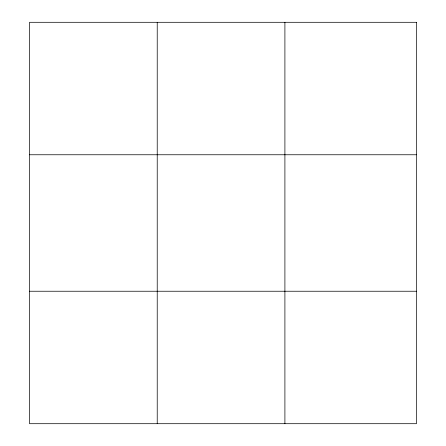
<?xml version="1.0" encoding="UTF-8"?>
<svg xmlns="http://www.w3.org/2000/svg" width="446" height="446" viewBox="0 0 446 446"><rect width="100%" height="100%" fill="white"/><g stroke="black" fill="none" stroke-linecap="round" stroke-linejoin="round"><path stroke-width="0.67" d="M157.226 22.3L157.226 423.7M284.905 22.3L284.905 423.7M29.547 154.762L416.452 154.762M29.547 291.238L416.452 291.238M416.452 22.3L416.452 423.7L29.547 423.7L29.547 22.3L416.452 22.3"/></g></svg>
